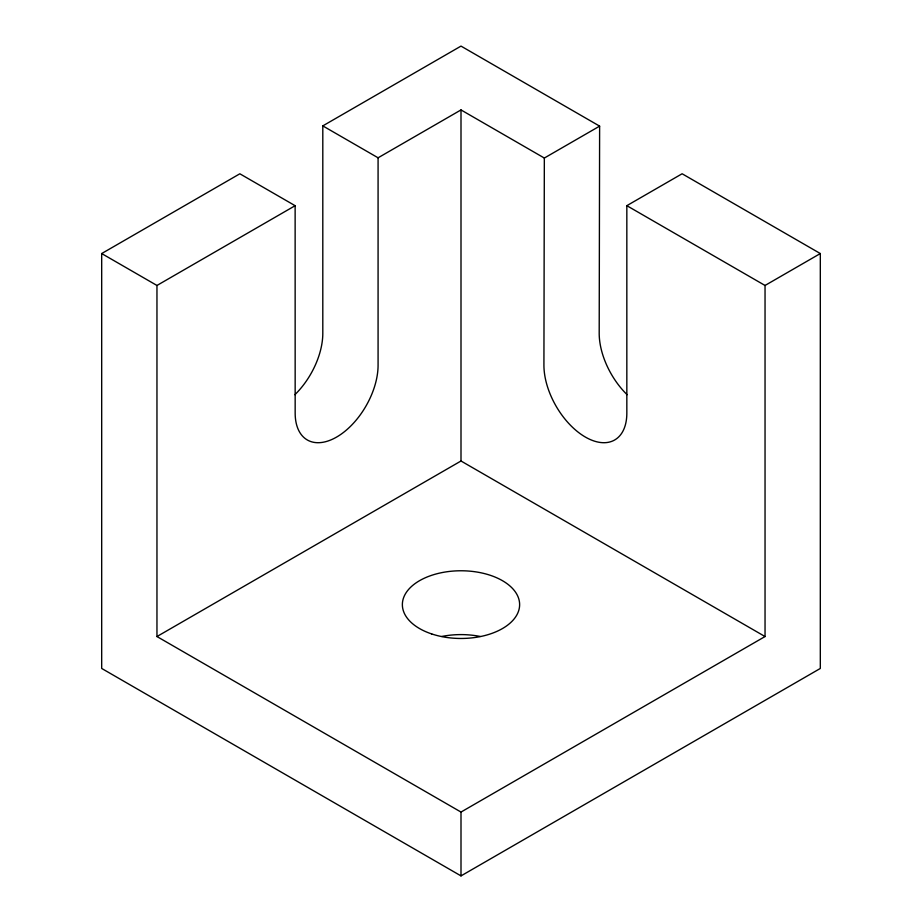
<?xml version="1.0" encoding="UTF-8"?>
<svg xmlns="http://www.w3.org/2000/svg" width="922" height="922" viewBox="0 0 922 922"><rect width="100%" height="100%" fill="white"/><g stroke="black" fill="none" stroke-linecap="round" stroke-linejoin="round"><path stroke-width="1.38" d="M544.337 158.042L543.922 365.25A58.628 33.849 60 0 0 585.378 437.063A58.628 33.849 60 0 0 626.833 413.125L626.833 205.675L682.119 173.762L820.315 253.55L820.315 668.45L461 875.9L101.685 668.45L101.685 253.55L239.847 173.785L295.132 205.698L295.167 413.125A58.628 33.849 -60 0 0 336.622 437.063A58.628 33.849 -60 0 0 378.078 365.25L378.078 157.8L461 109.925L544.337 158.042L599.623 126.13L461 46.1L322.804 125.888L322.804 333.338A58.628 33.849 -60 0 1 294.89 394.697M599.623 126.13L599.196 333.338A58.628 33.849 60 0 0 627.11 394.697M101.685 253.55L156.959 285.463L295.132 205.698M156.959 285.463L156.959 636.537L461 461L765.041 636.537L765.041 285.463L626.833 205.675M765.041 285.463L820.315 253.55M156.959 636.537L461 812.063L765.041 636.537M322.804 125.888L378.078 157.8M461 109.925L461 461M461 812.063L461 875.9M441.834 636.457A58.628 33.849 0 0 1 480.166 636.457M431.68 633.933A58.628 33.849 0 0 0 519.628 604.625A58.628 33.849 0 0 0 431.68 575.305A58.628 33.849 0 0 0 431.68 633.933"/></g></svg>
